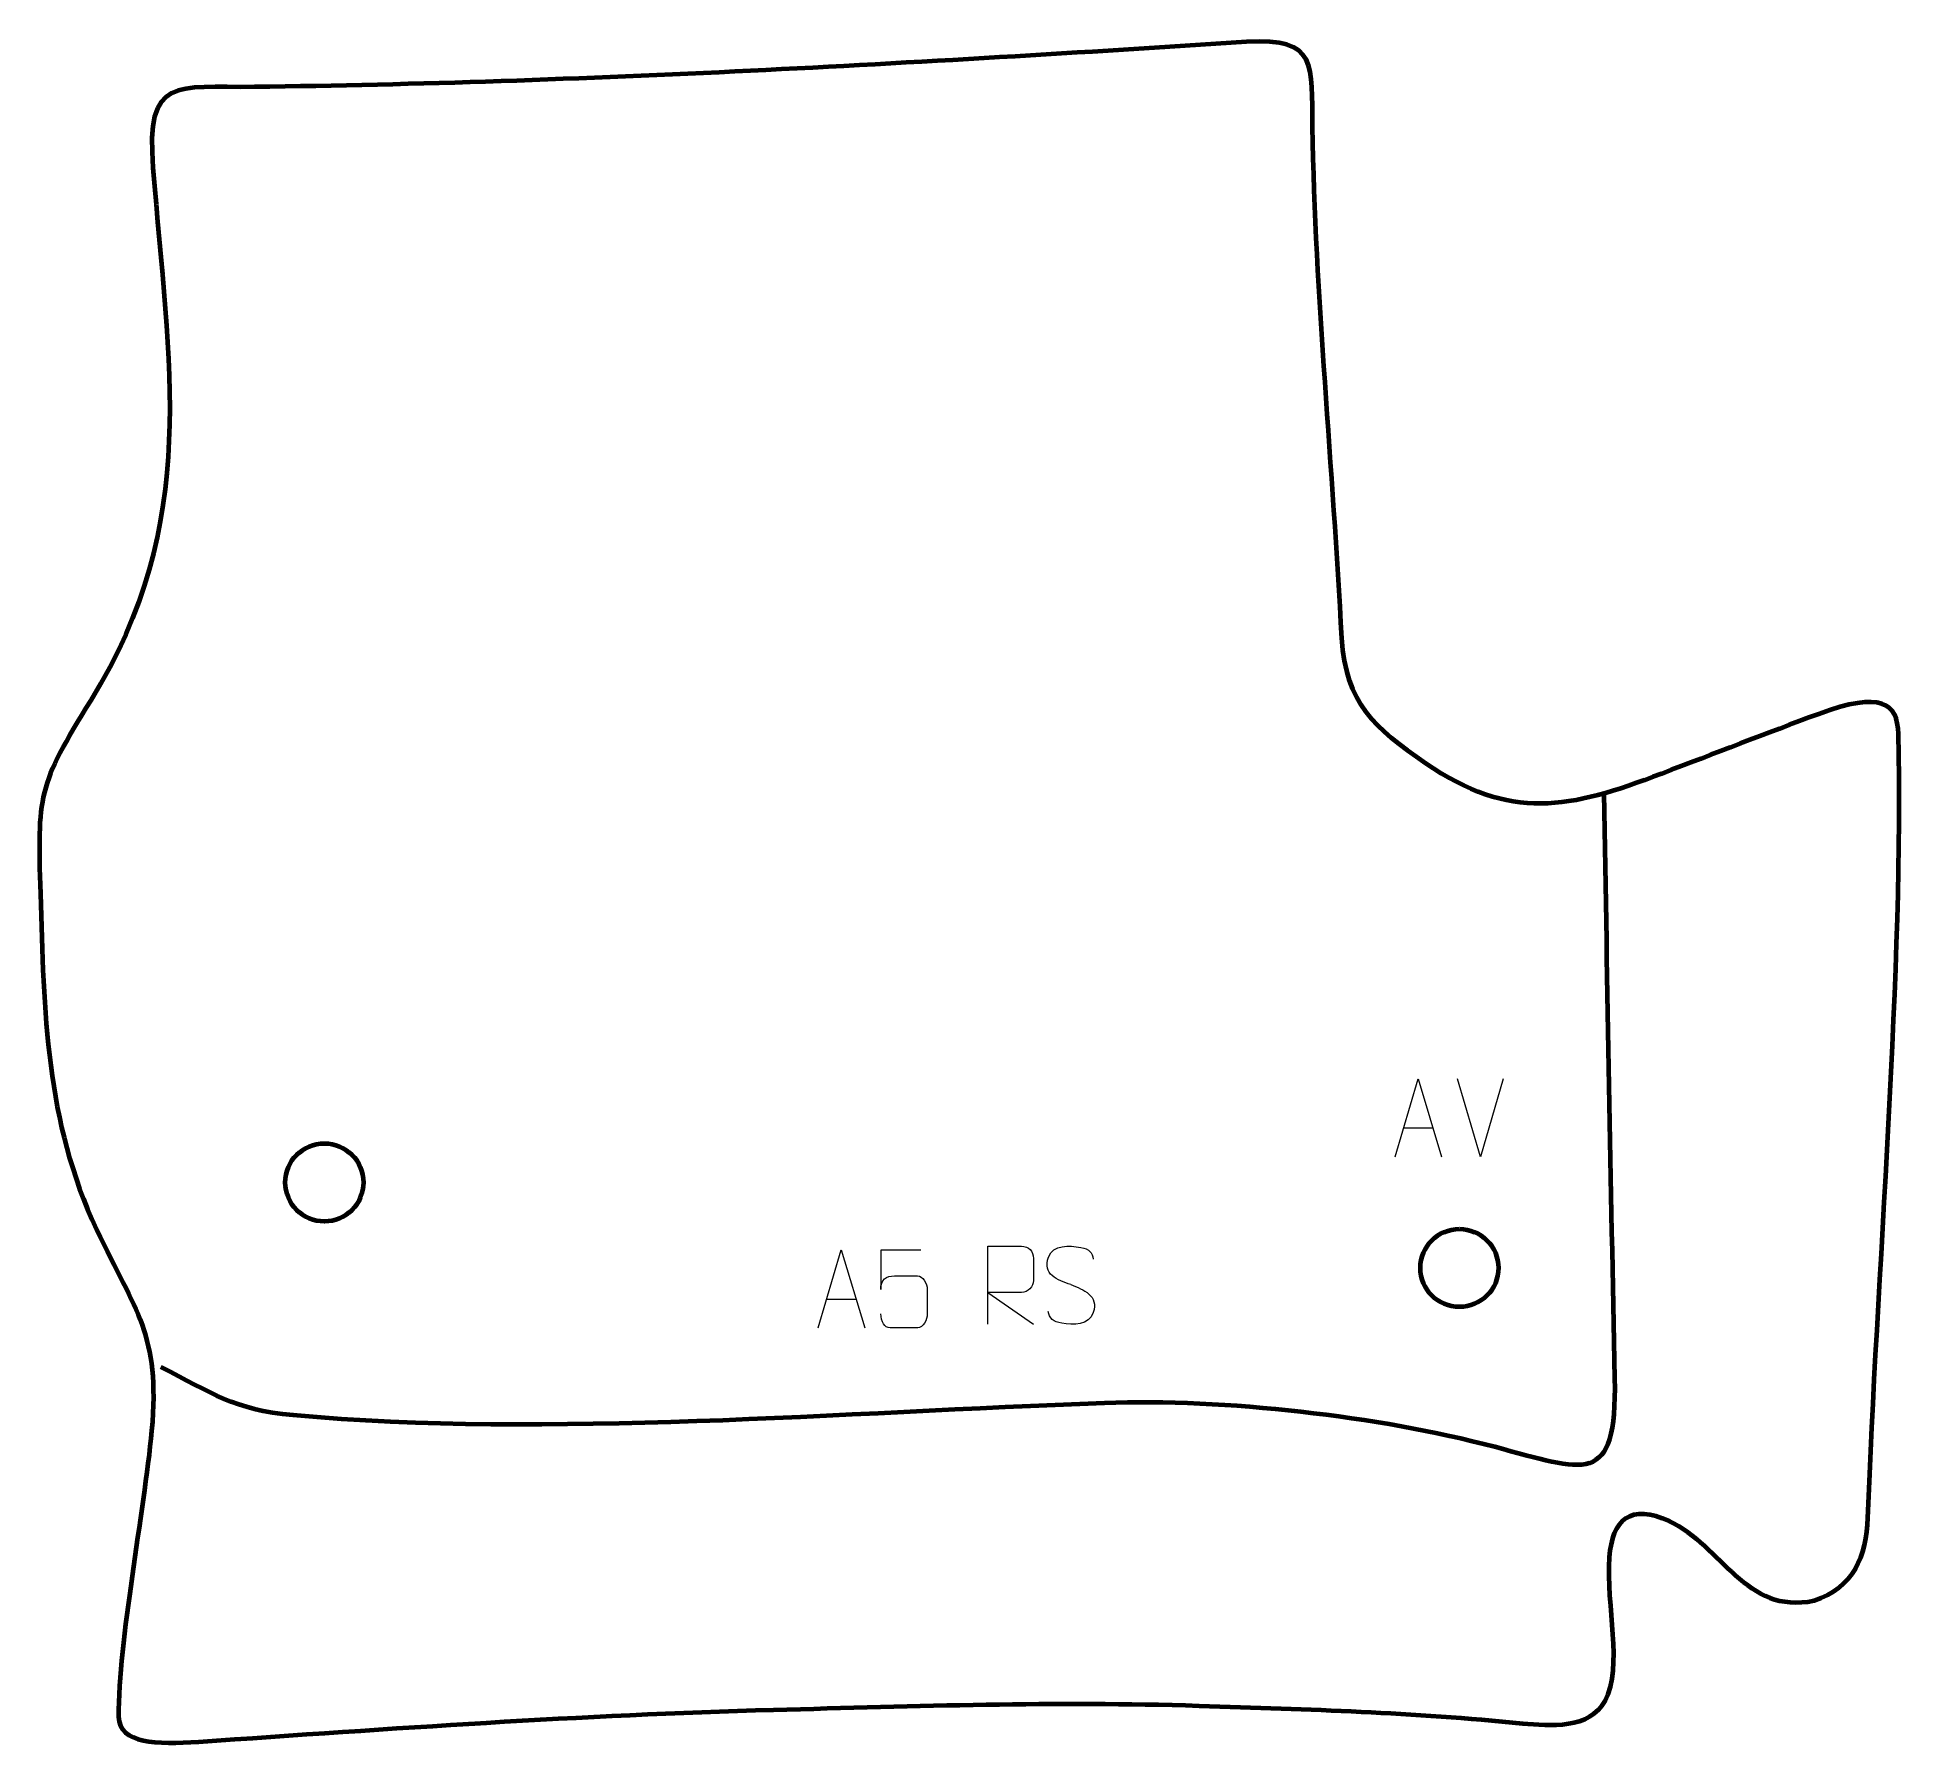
# Model space of a CAD drawing. Header units: millimetres. Extents: x -276 to 322, y -232 to 315.
import ezdxf

# ---------------------------------------------------------------- set-up
doc = ezdxf.new("R2010")
doc.units = ezdxf.units.MM
doc.header["$MEASUREMENT"] = 0
doc.layers.add('layer 2', color=7, linetype='Continuous')
doc.layers.add('layer 3', color=7, linetype='Continuous')

msp = doc.modelspace()

# ---------------------------------------------------------------- linework, layer by layer
at = {"layer": 'layer 2', "color": 142, "lineweight": 158}
msp.add_open_spline([(225.808, 72.6891), (226.8558, 10.2368), (227.9336, -52.1757), (229.2456, -114.6242), (229.2456, -114.6242), (229.9897, -150.0437), (219.7581, -144.2255), (190.8676, -136.5996), (190.8676, -136.5996), (153.4324, -126.7182), (104.3948, -121.1703), (65.8798, -122.5449), (65.8798, -122.5449), (-17.4472, -125.5192), (-112.3329, -133.8112), (-193.9204, -126.4395), (-193.9204, -126.4395), (-212.8934, -124.7253), (-219.9706, -119.3112), (-236.3209, -111.0178)], degree=3, knots=[0, 0, 0, 0, 0.16666667, 0.16666667, 0.16666667, 0.16666667, 0.33333333, 0.33333333, 0.33333333, 0.33333333, 0.5, 0.5, 0.5, 0.5, 0.66666667, 0.66666667, 0.66666667, 0.66666667, 1, 1, 1, 1], dxfattribs=at)
at = {"layer": 'layer 3', "color": 242, "lineweight": 158}
msp.add_open_spline([(310.3881, -159.3165), (309.9556, -171.5773), (305.7959, -181.6066), (293.1491, -185.7923), (293.1491, -185.7923), (270.9797, -190.3694), (263.7174, -168.2959), (246.7761, -160.3278), (246.7761, -160.3278), (234.3975, -154.5057), (228.5037, -159.8363), (227.6406, -171.9066), (227.6406, -171.9066), (226.5132, -187.6736), (232.0982, -206.7694), (226.2009, -217.8931), (226.2009, -217.8931), (221.4017, -226.9457), (208.413, -225.9213), (199.8241, -225.1293), (199.8241, -225.1293), (164.2995, -221.6013), (131.8571, -220.6011), (96.1915, -219.4572), (96.1915, -219.4572), (49.7974, -217.9691), (6.2119, -219.5374), (-40.1484, -220.7709), (-40.1484, -220.7709), (-101.3072, -222.3981), (-162.4976, -226.7601), (-224.151, -231.0046), (-224.151, -231.0046), (-237.7349, -231.9398), (-249.5405, -231.5983), (-249.8365, -223.0212), (-249.8365, -223.0212), (-249.9373, -198.8326), (-241.7494, -157.7536), (-239.2409, -131.3919), (-239.2409, -131.3919), (-236.4828, -100.1572), (-244.3354, -93.6557), (-256.8958, -66.9171), (-256.8958, -66.9171), (-273.208, -32.1916), (-273.731, 2.6016), (-274.869, 40.5712), (-274.869, 40.5712), (-275.8371, 72.2243), (-275.8425, 74.9539), (-258.7461, 102.5272), (-258.7461, 102.5272), (-223.4392, 159.4707), (-233.8577, 210.4456), (-238.8235, 273.0821), (-238.8235, 273.0821), (-241.1605, 302.5612), (-231.6082, 298.6686), (-206.2858, 298.9764), (-206.2858, 298.9764), (-101.8768, 300.2451), (6.8138, 306.6616), (111.373, 313.3906), (111.373, 313.3906), (134.3349, 314.8682), (132.2173, 305.866), (132.5398, 286.1936), (132.5398, 286.1936), (133.4251, 232.1999), (139.124, 176.6953), (141.8878, 122.4123), (141.8878, 122.4123), (143.2671, 101.5326), (152.322, 93.6526), (168.7609, 82.3416), (168.7609, 82.3416), (195.8195, 63.7237), (214.9386, 67.7482), (244.2559, 79.0238), (244.2559, 79.0238), (260.9607, 85.388), (277.8532, 91.9665), (294.5979, 98.1496), (294.5979, 98.1496), (314.658, 105.5569), (319.8445, 101.6555), (320.1213, 91.7773), (320.1213, 91.7773), (322.1323, 20.0062), (312.9814, -85.8023), (310.3881, -159.3165)], degree=3, knots=[0, 0, 0, 0, 0.04166667, 0.04166667, 0.04166667, 0.04166667, 0.08333333, 0.08333333, 0.08333333, 0.08333333, 0.125, 0.125, 0.125, 0.125, 0.16666667, 0.16666667, 0.16666667, 0.16666667, 0.20833333, 0.20833333, 0.20833333, 0.20833333, 0.25, 0.25, 0.25, 0.25, 0.29166667, 0.29166667, 0.29166667, 0.29166667, 0.33333333, 0.33333333, 0.33333333, 0.33333333, 0.375, 0.375, 0.375, 0.375, 0.41666667, 0.41666667, 0.41666667, 0.41666667, 0.45833333, 0.45833333, 0.45833333, 0.45833333, 0.5, 0.5, 0.5, 0.5, 0.54166667, 0.54166667, 0.54166667, 0.54166667, 0.58333333, 0.58333333, 0.58333333, 0.58333333, 0.625, 0.625, 0.625, 0.625, 0.66666667, 0.66666667, 0.66666667, 0.66666667, 0.70833333, 0.70833333, 0.70833333, 0.70833333, 0.75, 0.75, 0.75, 0.75, 0.79166667, 0.79166667, 0.79166667, 0.79166667, 0.83333333, 0.83333333, 0.83333333, 0.83333333, 0.875, 0.875, 0.875, 0.875, 0.91666667, 0.91666667, 0.91666667, 0.91666667, 1, 1, 1, 1], dxfattribs=at)
at = {"layer": 'layer 3', "color": 250, "lineweight": 9}
for points, knots in [([(158.9251, -43.6542), (158.9251, -43.6542), (166.2961, -18.7007), (166.2961, -18.7007), (166.2961, -18.7007), (166.2961, -18.7007), (173.866, -43.6542), (173.866, -43.6542)], [0, 0, 0, 0, 0.33333333, 0.33333333, 0.33333333, 0.33333333, 1, 1, 1, 1]), ([(55.1029, -84.6029), (50.8546, -83.1325), (45.9465, -81.3367), (47.9516, -75.8164), (47.9516, -75.8164), (49.4551, -71.6765), (54.6687, -72.065), (58.2723, -72.6661), (58.2723, -72.6661), (61.1329, -73.1433), (61.9976, -74.3565), (62.3082, -76.4406)], [0, 0, 0, 0, 0.25, 0.25, 0.25, 0.25, 0.5, 0.5, 0.5, 0.5, 1, 1, 1, 1]), ([(-25.7726, -98.4568), (-25.7726, -98.4568), (-18.4016, -73.5033), (-18.4016, -73.5033), (-18.4016, -73.5033), (-18.4016, -73.5033), (-10.8317, -98.4568), (-10.8317, -98.4568)], [0, 0, 0, 0, 0.33333333, 0.33333333, 0.33333333, 0.33333333, 1, 1, 1, 1]), ([(7.092, -73.5253), (7.092, -73.5253), (-5.7597, -73.5253), (-5.7597, -73.5253), (-5.7597, -73.5253), (-5.7594, -77.7559), (-5.7594, -81.9868), (-5.7597, -86.218), (-5.7597, -86.218), (-5.76, -82.9079), (-4.129, -81.8361), (-1.317, -81.7756), (-1.317, -81.7756), (1.1226, -81.7753), (3.5621, -81.7753), (6.0013, -81.7756), (6.0013, -81.7756), (7.6511, -81.7688), (9.126, -84.1493), (9.1545, -86.218), (9.1545, -86.218), (9.1542, -88.8053), (9.1542, -91.3929), (9.1545, -93.9806), (9.1545, -93.9806), (9.2007, -95.94), (7.7013, -98.3763), (6.0754, -98.4348), (6.0754, -98.4348), (4.1189, -98.4345), (-0.7761, -98.4345), (-2.7331, -98.4348), (-2.7331, -98.4348), (-4.5786, -98.4436), (-5.6857, -96.4788), (-5.7066, -93.9277)], [0, 0, 0, 0, 0.1, 0.1, 0.1, 0.1, 0.2, 0.2, 0.2, 0.2, 0.3, 0.3, 0.3, 0.3, 0.4, 0.4, 0.4, 0.4, 0.5, 0.5, 0.5, 0.5, 0.6, 0.6, 0.6, 0.6, 0.7, 0.7, 0.7, 0.7, 0.8, 0.8, 0.8, 0.8, 1, 1, 1, 1]), ([(28.4967, -97.2492), (28.4967, -97.2492), (28.4967, -72.2957), (28.4967, -72.2957), (28.4967, -72.2957), (32.0915, -72.2957), (35.687, -72.2957), (39.2822, -72.2957), (39.2822, -72.2957), (41.6075, -72.3334), (43.1648, -73.8234), (43.1607, -76.1898), (43.1607, -76.1898), (43.1603, -78.2253), (43.1603, -81.2847), (43.1607, -83.3207), (43.1607, -83.3207), (43.1542, -85.1962), (41.3419, -87.138), (39.3324, -87.1571), (39.3324, -87.1571), (39.3324, -87.1571), (28.4967, -87.1571), (28.4967, -87.1571), (28.4967, -87.1571), (28.4967, -87.1571), (43.1514, -97.2492), (43.1514, -97.2492)], [0, 0, 0, 0, 0.125, 0.125, 0.125, 0.125, 0.25, 0.25, 0.25, 0.25, 0.375, 0.375, 0.375, 0.375, 0.5, 0.5, 0.5, 0.5, 0.625, 0.625, 0.625, 0.625, 0.75, 0.75, 0.75, 0.75, 1, 1, 1, 1]), ([(55.1029, -84.603), (59.1215, -86.2497), (64.151, -88.138), (62.317, -93.4983), (62.317, -93.4983), (60.8572, -97.7647), (55.9464, -97.508), (52.2203, -96.9533), (52.2203, -96.9533), (49.4703, -96.5435), (48.2494, -95.33), (47.8714, -93.2178)], [0, 0, 0, 0, 0.25, 0.25, 0.25, 0.25, 0.5, 0.5, 0.5, 0.5, 1, 1, 1, 1])]:
    msp.add_open_spline(points, degree=3, knots=knots, dxfattribs=at)
for points in [[(186.2846, -43.6615), (186.2846, -43.6615), (178.9628, -18.7079), (178.9628, -18.7079)], [(193.6065, -18.7079), (193.6065, -18.7079), (186.2847, -43.6615), (186.2847, -43.6615)], [(161.6477, -34.4048), (161.6477, -34.4048), (171.1434, -34.4048), (171.1434, -34.4048)], [(-23.05, -89.2074), (-23.05, -89.2074), (-13.5543, -89.2074), (-13.5543, -89.2074)]]:
    msp.add_open_spline(points, degree=3, dxfattribs=at)
at = {"layer": 'layer 3', "color": 250, "lineweight": 200}
for points in [[(-183.9336, -39.384), (-190.8372, -39.384), (-196.4336, -44.9804), (-196.4336, -51.884), (-196.4336, -51.884), (-196.4337, -58.7875), (-190.8372, -64.384), (-183.9337, -64.384), (-183.9337, -64.384), (-177.0301, -64.384), (-171.4337, -58.7876), (-171.4337, -51.884), (-171.4337, -51.884), (-171.4336, -44.9805), (-177.0301, -39.384), (-183.9336, -39.384)], [(-183.9336, -39.384), (-190.8372, -39.384), (-196.4336, -44.9804), (-196.4336, -51.884), (-196.4336, -51.884), (-196.4337, -58.7875), (-190.8372, -64.384), (-183.9337, -64.384), (-183.9337, -64.384), (-177.0301, -64.384), (-171.4337, -58.7876), (-171.4337, -51.8841), (-171.4337, -51.8841), (-171.4336, -44.9805), (-177.0301, -39.384), (-183.9336, -39.384)], [(-183.9336, -39.384), (-190.8372, -39.384), (-196.4336, -44.9805), (-196.4336, -51.884), (-196.4336, -51.884), (-196.4337, -58.7876), (-190.8372, -64.384), (-183.9337, -64.384), (-183.9337, -64.384), (-177.0301, -64.384), (-171.4337, -58.7876), (-171.4337, -51.8841), (-171.4337, -51.8841), (-171.4336, -44.9805), (-177.0301, -39.384), (-183.9336, -39.384)], [(-183.9336, -39.384), (-190.8372, -39.384), (-196.4336, -44.9805), (-196.4336, -51.884), (-196.4336, -51.884), (-196.4337, -58.7876), (-190.8372, -64.384), (-183.9337, -64.384), (-183.9337, -64.384), (-177.0301, -64.3841), (-171.4337, -58.7876), (-171.4337, -51.8841), (-171.4337, -51.8841), (-171.4336, -44.9805), (-177.0301, -39.384), (-183.9336, -39.384)], [(-183.9336, -39.3841), (-190.8372, -39.3841), (-196.4336, -44.9805), (-196.4336, -51.884), (-196.4336, -51.884), (-196.4337, -58.7876), (-190.8372, -64.384), (-183.9337, -64.3841), (-183.9337, -64.3841), (-177.0301, -64.3841), (-171.4337, -58.7877), (-171.4337, -51.8841), (-171.4337, -51.8841), (-171.4336, -44.9805), (-177.0301, -39.3841), (-183.9336, -39.3841)], [(-183.9336, -39.3841), (-190.8372, -39.3841), (-196.4336, -44.9805), (-196.4336, -51.884), (-196.4336, -51.884), (-196.4337, -58.7876), (-190.8372, -64.384), (-183.9337, -64.3841), (-183.9337, -64.3841), (-177.0301, -64.3841), (-171.4337, -58.7877), (-171.4337, -51.8841), (-171.4337, -51.8841), (-171.4336, -44.9805), (-177.0301, -39.3841), (-183.9336, -39.3841)], [(-183.9336, -39.3841), (-190.8372, -39.3841), (-196.4336, -44.9805), (-196.4336, -51.8841), (-196.4336, -51.8841), (-196.4337, -58.7876), (-190.8372, -64.3841), (-183.9337, -64.3841), (-183.9337, -64.3841), (-177.0301, -64.3841), (-171.4337, -58.7877), (-171.4337, -51.8841), (-171.4337, -51.8841), (-171.4336, -44.9806), (-177.0301, -39.3841), (-183.9336, -39.3841)], [(-183.9336, -39.3841), (-190.8372, -39.3841), (-196.4336, -44.9805), (-196.4336, -51.8841), (-196.4336, -51.8841), (-196.4337, -58.7876), (-190.8372, -64.3841), (-183.9337, -64.3841), (-183.9337, -64.3841), (-177.0301, -64.3841), (-171.4337, -58.7877), (-171.4337, -51.8841), (-171.4337, -51.8841), (-171.4336, -44.9806), (-177.0301, -39.3841), (-183.9336, -39.3841)], [(-183.9336, -39.3841), (-190.8372, -39.3841), (-196.4336, -44.9805), (-196.4336, -51.8841), (-196.4336, -51.8841), (-196.4337, -58.7876), (-190.8372, -64.3841), (-183.9337, -64.3841), (-183.9337, -64.3841), (-177.0301, -64.3841), (-171.4337, -58.7877), (-171.4337, -51.8842), (-171.4337, -51.8842), (-171.4336, -44.9806), (-177.0301, -39.3841), (-183.9336, -39.3841)], [(-183.9336, -39.3841), (-190.8372, -39.3841), (-196.4336, -44.9805), (-196.4336, -51.8841), (-196.4336, -51.8841), (-196.4337, -58.7877), (-190.8372, -64.3841), (-183.9337, -64.3841), (-183.9337, -64.3841), (-177.0301, -64.3841), (-171.4337, -58.7877), (-171.4337, -51.8842), (-171.4337, -51.8842), (-171.4336, -44.9806), (-177.0301, -39.3841), (-183.9336, -39.3841)], [(-183.9336, -39.3841), (-190.8372, -39.3841), (-196.4336, -44.9806), (-196.4336, -51.8841), (-196.4336, -51.8841), (-196.4337, -58.7877), (-190.8372, -64.3841), (-183.9337, -64.3841), (-183.9337, -64.3841), (-177.0301, -64.3842), (-171.4337, -58.7877), (-171.4337, -51.8842), (-171.4337, -51.8842), (-171.4336, -44.9806), (-177.0301, -39.3841), (-183.9336, -39.3841)], [(-183.9336, -39.3841), (-190.8372, -39.3841), (-196.4336, -44.9806), (-196.4336, -51.8841), (-196.4336, -51.8841), (-196.4337, -58.7877), (-190.8372, -64.3841), (-183.9337, -64.3841), (-183.9337, -64.3841), (-177.0301, -64.3842), (-171.4337, -58.7877), (-171.4337, -51.8842), (-171.4337, -51.8842), (-171.4336, -44.9806), (-177.0301, -39.3841), (-183.9336, -39.3841)], [(-183.9336, -39.3842), (-190.8372, -39.3842), (-196.4336, -44.9806), (-196.4336, -51.8841), (-196.4336, -51.8841), (-196.4337, -58.7877), (-190.8372, -64.3841), (-183.9337, -64.3842), (-183.9337, -64.3842), (-177.0301, -64.3842), (-171.4337, -58.7878), (-171.4337, -51.8842), (-171.4337, -51.8842), (-171.4336, -44.9806), (-177.0301, -39.3842), (-183.9336, -39.3842)], [(-183.9336, -39.3842), (-190.8372, -39.3842), (-196.4336, -44.9806), (-196.4336, -51.8842), (-196.4336, -51.8842), (-196.4337, -58.7877), (-190.8372, -64.3842), (-183.9337, -64.3842), (-183.9337, -64.3842), (-177.0301, -64.3842), (-171.4337, -58.7878), (-171.4337, -51.8842), (-171.4337, -51.8842), (-171.4336, -44.9806), (-177.0301, -39.3842), (-183.9336, -39.3842)], [(-183.9336, -39.3842), (-190.8372, -39.3842), (-196.4336, -44.9806), (-196.4336, -51.8842), (-196.4336, -51.8842), (-196.4337, -58.7877), (-190.8372, -64.3842), (-183.9337, -64.3842), (-183.9337, -64.3842), (-177.0301, -64.3842), (-171.4337, -58.7878), (-171.4337, -51.8842), (-171.4337, -51.8842), (-171.4336, -44.9807), (-177.0301, -39.3842), (-183.9336, -39.3842)], [(-183.9336, -39.3842), (-190.8372, -39.3842), (-196.4336, -44.9806), (-196.4336, -51.8842), (-196.4336, -51.8842), (-196.4337, -58.7877), (-190.8372, -64.3842), (-183.9337, -64.3842), (-183.9337, -64.3842), (-177.0301, -64.3842), (-171.4337, -58.7878), (-171.4337, -51.8842), (-171.4337, -51.8842), (-171.4336, -44.9807), (-177.0301, -39.3842), (-183.9336, -39.3842)], [(-183.9336, -39.3842), (-190.8372, -39.3842), (-196.4336, -44.9806), (-196.4336, -51.8842), (-196.4336, -51.8842), (-196.4337, -58.7877), (-190.8372, -64.3842), (-183.9337, -64.3842), (-183.9337, -64.3842), (-177.0301, -64.3842), (-171.4337, -58.7878), (-171.4337, -51.8843), (-171.4337, -51.8843), (-171.4336, -44.9807), (-177.0301, -39.3842), (-183.9336, -39.3842)], [(-183.9336, -39.3842), (-190.8372, -39.3842), (-196.4336, -44.9807), (-196.4336, -51.8842), (-196.4336, -51.8842), (-196.4337, -58.7878), (-190.8372, -64.3842), (-183.9337, -64.3842), (-183.9337, -64.3842), (-177.0301, -64.3842), (-171.4337, -58.7878), (-171.4337, -51.8843), (-171.4337, -51.8843), (-171.4336, -44.9807), (-177.0301, -39.3842), (-183.9336, -39.3842)], [(-183.9336, -39.3842), (-190.8372, -39.3842), (-196.4336, -44.9807), (-196.4336, -51.8842), (-196.4336, -51.8842), (-196.4337, -58.7878), (-190.8372, -64.3842), (-183.9337, -64.3842), (-183.9337, -64.3842), (-177.0301, -64.3843), (-171.4337, -58.7878), (-171.4337, -51.8843), (-171.4337, -51.8843), (-171.4336, -44.9807), (-177.0301, -39.3842), (-183.9336, -39.3842)], [(-183.9336, -39.3843), (-190.8372, -39.3843), (-196.4336, -44.9807), (-196.4336, -51.8842), (-196.4336, -51.8842), (-196.4337, -58.7878), (-190.8372, -64.3842), (-183.9337, -64.3843), (-183.9337, -64.3843), (-177.0301, -64.3843), (-171.4337, -58.7879), (-171.4337, -51.8843), (-171.4337, -51.8843), (-171.4336, -44.9807), (-177.0301, -39.3843), (-183.9336, -39.3843)], [(-183.9336, -39.3843), (-190.8372, -39.3843), (-196.4336, -44.9807), (-196.4336, -51.8842), (-196.4336, -51.8842), (-196.4337, -58.7878), (-190.8372, -64.3842), (-183.9337, -64.3843), (-183.9337, -64.3843), (-177.0301, -64.3843), (-171.4337, -58.7879), (-171.4337, -51.8843), (-171.4337, -51.8843), (-171.4336, -44.9807), (-177.0301, -39.3843), (-183.9336, -39.3843)], [(179.5385, -66.7685), (172.6349, -66.7685), (167.0385, -72.3649), (167.0385, -79.2685), (167.0385, -79.2685), (167.0384, -86.172), (172.6349, -91.7685), (179.5384, -91.7685), (179.5384, -91.7685), (186.442, -91.7685), (192.0384, -86.1721), (192.0384, -79.2685), (192.0384, -79.2685), (192.0385, -72.365), (186.442, -66.7685), (179.5385, -66.7685)], [(179.5385, -66.7685), (172.6349, -66.7685), (167.0385, -72.3649), (167.0385, -79.2685), (167.0385, -79.2685), (167.0384, -86.172), (172.6349, -91.7685), (179.5384, -91.7685), (179.5384, -91.7685), (186.442, -91.7685), (192.0384, -86.1721), (192.0384, -79.2686), (192.0384, -79.2686), (192.0385, -72.365), (186.442, -66.7685), (179.5385, -66.7685)], [(179.5385, -66.7685), (172.6349, -66.7685), (167.0385, -72.365), (167.0385, -79.2685), (167.0385, -79.2685), (167.0384, -86.1721), (172.6349, -91.7685), (179.5384, -91.7685), (179.5384, -91.7685), (186.442, -91.7685), (192.0384, -86.1721), (192.0384, -79.2686), (192.0384, -79.2686), (192.0385, -72.365), (186.442, -66.7685), (179.5385, -66.7685)], [(179.5385, -66.7685), (172.6349, -66.7685), (167.0385, -72.365), (167.0385, -79.2685), (167.0385, -79.2685), (167.0384, -86.1721), (172.6349, -91.7685), (179.5384, -91.7685), (179.5384, -91.7685), (186.442, -91.7686), (192.0384, -86.1721), (192.0384, -79.2686), (192.0384, -79.2686), (192.0385, -72.365), (186.442, -66.7685), (179.5385, -66.7685)], [(179.5385, -66.7686), (172.6349, -66.7686), (167.0385, -72.365), (167.0385, -79.2685), (167.0385, -79.2685), (167.0384, -86.1721), (172.6349, -91.7685), (179.5384, -91.7686), (179.5384, -91.7686), (186.442, -91.7686), (192.0384, -86.1722), (192.0384, -79.2686), (192.0384, -79.2686), (192.0385, -72.365), (186.442, -66.7686), (179.5385, -66.7686)], [(179.5385, -66.7686), (172.6349, -66.7686), (167.0385, -72.365), (167.0385, -79.2685), (167.0385, -79.2685), (167.0384, -86.1721), (172.6349, -91.7685), (179.5384, -91.7686), (179.5384, -91.7686), (186.442, -91.7686), (192.0384, -86.1722), (192.0384, -79.2686), (192.0384, -79.2686), (192.0385, -72.365), (186.442, -66.7686), (179.5385, -66.7686)], [(179.5385, -66.7686), (172.6349, -66.7686), (167.0385, -72.365), (167.0385, -79.2686), (167.0385, -79.2686), (167.0384, -86.1721), (172.6349, -91.7686), (179.5384, -91.7686), (179.5384, -91.7686), (186.442, -91.7686), (192.0384, -86.1722), (192.0384, -79.2686), (192.0384, -79.2686), (192.0385, -72.3651), (186.442, -66.7686), (179.5385, -66.7686)], [(179.5385, -66.7686), (172.6349, -66.7686), (167.0385, -72.365), (167.0385, -79.2686), (167.0385, -79.2686), (167.0384, -86.1721), (172.6349, -91.7686), (179.5384, -91.7686), (179.5384, -91.7686), (186.442, -91.7686), (192.0384, -86.1722), (192.0384, -79.2686), (192.0384, -79.2686), (192.0385, -72.3651), (186.442, -66.7686), (179.5385, -66.7686)], [(179.5385, -66.7686), (172.6349, -66.7686), (167.0385, -72.365), (167.0385, -79.2686), (167.0385, -79.2686), (167.0384, -86.1721), (172.6349, -91.7686), (179.5384, -91.7686), (179.5384, -91.7686), (186.442, -91.7686), (192.0384, -86.1722), (192.0384, -79.2687), (192.0384, -79.2687), (192.0385, -72.3651), (186.442, -66.7686), (179.5385, -66.7686)], [(179.5385, -66.7686), (172.6349, -66.7686), (167.0385, -72.365), (167.0385, -79.2686), (167.0385, -79.2686), (167.0384, -86.1722), (172.6349, -91.7686), (179.5384, -91.7686), (179.5384, -91.7686), (186.442, -91.7686), (192.0384, -86.1722), (192.0384, -79.2687), (192.0384, -79.2687), (192.0385, -72.3651), (186.442, -66.7686), (179.5385, -66.7686)], [(179.5385, -66.7686), (172.6349, -66.7686), (167.0385, -72.3651), (167.0385, -79.2686), (167.0385, -79.2686), (167.0384, -86.1722), (172.6349, -91.7686), (179.5384, -91.7686), (179.5384, -91.7686), (186.442, -91.7687), (192.0384, -86.1722), (192.0384, -79.2687), (192.0384, -79.2687), (192.0385, -72.3651), (186.442, -66.7686), (179.5385, -66.7686)], [(179.5385, -66.7686), (172.6349, -66.7686), (167.0385, -72.3651), (167.0385, -79.2686), (167.0385, -79.2686), (167.0384, -86.1722), (172.6349, -91.7686), (179.5384, -91.7686), (179.5384, -91.7686), (186.442, -91.7687), (192.0384, -86.1722), (192.0384, -79.2687), (192.0384, -79.2687), (192.0385, -72.3651), (186.442, -66.7686), (179.5385, -66.7686)], [(179.5385, -66.7687), (172.6349, -66.7687), (167.0385, -72.3651), (167.0385, -79.2686), (167.0385, -79.2686), (167.0384, -86.1722), (172.6349, -91.7686), (179.5384, -91.7687), (179.5384, -91.7687), (186.442, -91.7687), (192.0384, -86.1723), (192.0384, -79.2687), (192.0384, -79.2687), (192.0385, -72.3651), (186.442, -66.7687), (179.5385, -66.7687)], [(179.5385, -66.7687), (172.6349, -66.7687), (167.0385, -72.3651), (167.0385, -79.2687), (167.0385, -79.2687), (167.0384, -86.1722), (172.6349, -91.7687), (179.5384, -91.7687), (179.5384, -91.7687), (186.442, -91.7687), (192.0384, -86.1723), (192.0384, -79.2687), (192.0384, -79.2687), (192.0385, -72.3651), (186.442, -66.7687), (179.5385, -66.7687)], [(179.5385, -66.7687), (172.6349, -66.7687), (167.0385, -72.3651), (167.0385, -79.2687), (167.0385, -79.2687), (167.0384, -86.1722), (172.6349, -91.7687), (179.5384, -91.7687), (179.5384, -91.7687), (186.442, -91.7687), (192.0384, -86.1723), (192.0384, -79.2687), (192.0384, -79.2687), (192.0385, -72.3652), (186.442, -66.7687), (179.5385, -66.7687)], [(179.5385, -66.7687), (172.6349, -66.7687), (167.0385, -72.3651), (167.0385, -79.2687), (167.0385, -79.2687), (167.0384, -86.1722), (172.6349, -91.7687), (179.5384, -91.7687), (179.5384, -91.7687), (186.442, -91.7687), (192.0384, -86.1723), (192.0384, -79.2687), (192.0384, -79.2687), (192.0385, -72.3652), (186.442, -66.7687), (179.5385, -66.7687)], [(179.5385, -66.7687), (172.6349, -66.7687), (167.0385, -72.3651), (167.0385, -79.2687), (167.0385, -79.2687), (167.0384, -86.1722), (172.6349, -91.7687), (179.5384, -91.7687), (179.5384, -91.7687), (186.442, -91.7687), (192.0384, -86.1723), (192.0384, -79.2688), (192.0384, -79.2688), (192.0385, -72.3652), (186.442, -66.7687), (179.5385, -66.7687)], [(179.5385, -66.7687), (172.6349, -66.7687), (167.0385, -72.3652), (167.0385, -79.2687), (167.0385, -79.2687), (167.0384, -86.1723), (172.6349, -91.7687), (179.5384, -91.7687), (179.5384, -91.7687), (186.442, -91.7687), (192.0384, -86.1723), (192.0384, -79.2688), (192.0384, -79.2688), (192.0385, -72.3652), (186.442, -66.7687), (179.5385, -66.7687)], [(179.5385, -66.7687), (172.6349, -66.7687), (167.0385, -72.3652), (167.0385, -79.2687), (167.0385, -79.2687), (167.0384, -86.1723), (172.6349, -91.7687), (179.5384, -91.7687), (179.5384, -91.7687), (186.442, -91.7688), (192.0384, -86.1723), (192.0384, -79.2688), (192.0384, -79.2688), (192.0385, -72.3652), (186.442, -66.7687), (179.5385, -66.7687)], [(179.5385, -66.7688), (172.6349, -66.7688), (167.0385, -72.3652), (167.0385, -79.2687), (167.0385, -79.2687), (167.0384, -86.1723), (172.6349, -91.7687), (179.5384, -91.7688), (179.5384, -91.7688), (186.442, -91.7688), (192.0384, -86.1724), (192.0384, -79.2688), (192.0384, -79.2688), (192.0385, -72.3652), (186.442, -66.7688), (179.5385, -66.7688)], [(179.5385, -66.7688), (172.6349, -66.7688), (167.0385, -72.3652), (167.0385, -79.2687), (167.0385, -79.2687), (167.0384, -86.1723), (172.6349, -91.7687), (179.5384, -91.7688), (179.5384, -91.7688), (186.442, -91.7688), (192.0384, -86.1724), (192.0384, -79.2688), (192.0384, -79.2688), (192.0385, -72.3652), (186.442, -66.7688), (179.5385, -66.7688)]]:
    msp.add_open_spline(points, degree=3, knots=[0, 0, 0, 0, 0.2, 0.2, 0.2, 0.2, 0.4, 0.4, 0.4, 0.4, 0.6, 0.6, 0.6, 0.6, 1, 1, 1, 1], dxfattribs=at)
for points in [[(-183.9336, -39.384), (-183.9336, -39.384), (-183.9336, -39.3843), (-183.9336, -39.3843)], [(-183.9336, -39.384), (-183.9336, -39.384), (-183.9336, -39.3843), (-183.9336, -39.3843)], [(-196.4336, -51.884), (-196.4336, -51.884), (-196.4336, -51.8842), (-196.4336, -51.8842)], [(-171.4337, -51.884), (-171.4337, -51.884), (-171.4337, -51.8843), (-171.4337, -51.8843)], [(-183.9337, -64.384), (-183.9337, -64.384), (-183.9337, -64.3843), (-183.9337, -64.3843)], [(179.5385, -66.7685), (179.5385, -66.7685), (179.5385, -66.7688), (179.5385, -66.7688)], [(179.5385, -66.7685), (179.5385, -66.7685), (179.5385, -66.7688), (179.5385, -66.7688)], [(167.0385, -79.2685), (167.0385, -79.2685), (167.0385, -79.2687), (167.0385, -79.2687)], [(192.0384, -79.2685), (192.0384, -79.2685), (192.0384, -79.2688), (192.0384, -79.2688)], [(179.5384, -91.7685), (179.5384, -91.7685), (179.5384, -91.7688), (179.5384, -91.7688)]]:
    msp.add_open_spline(points, degree=3, dxfattribs=at)

doc.saveas('drawing.dxf')
